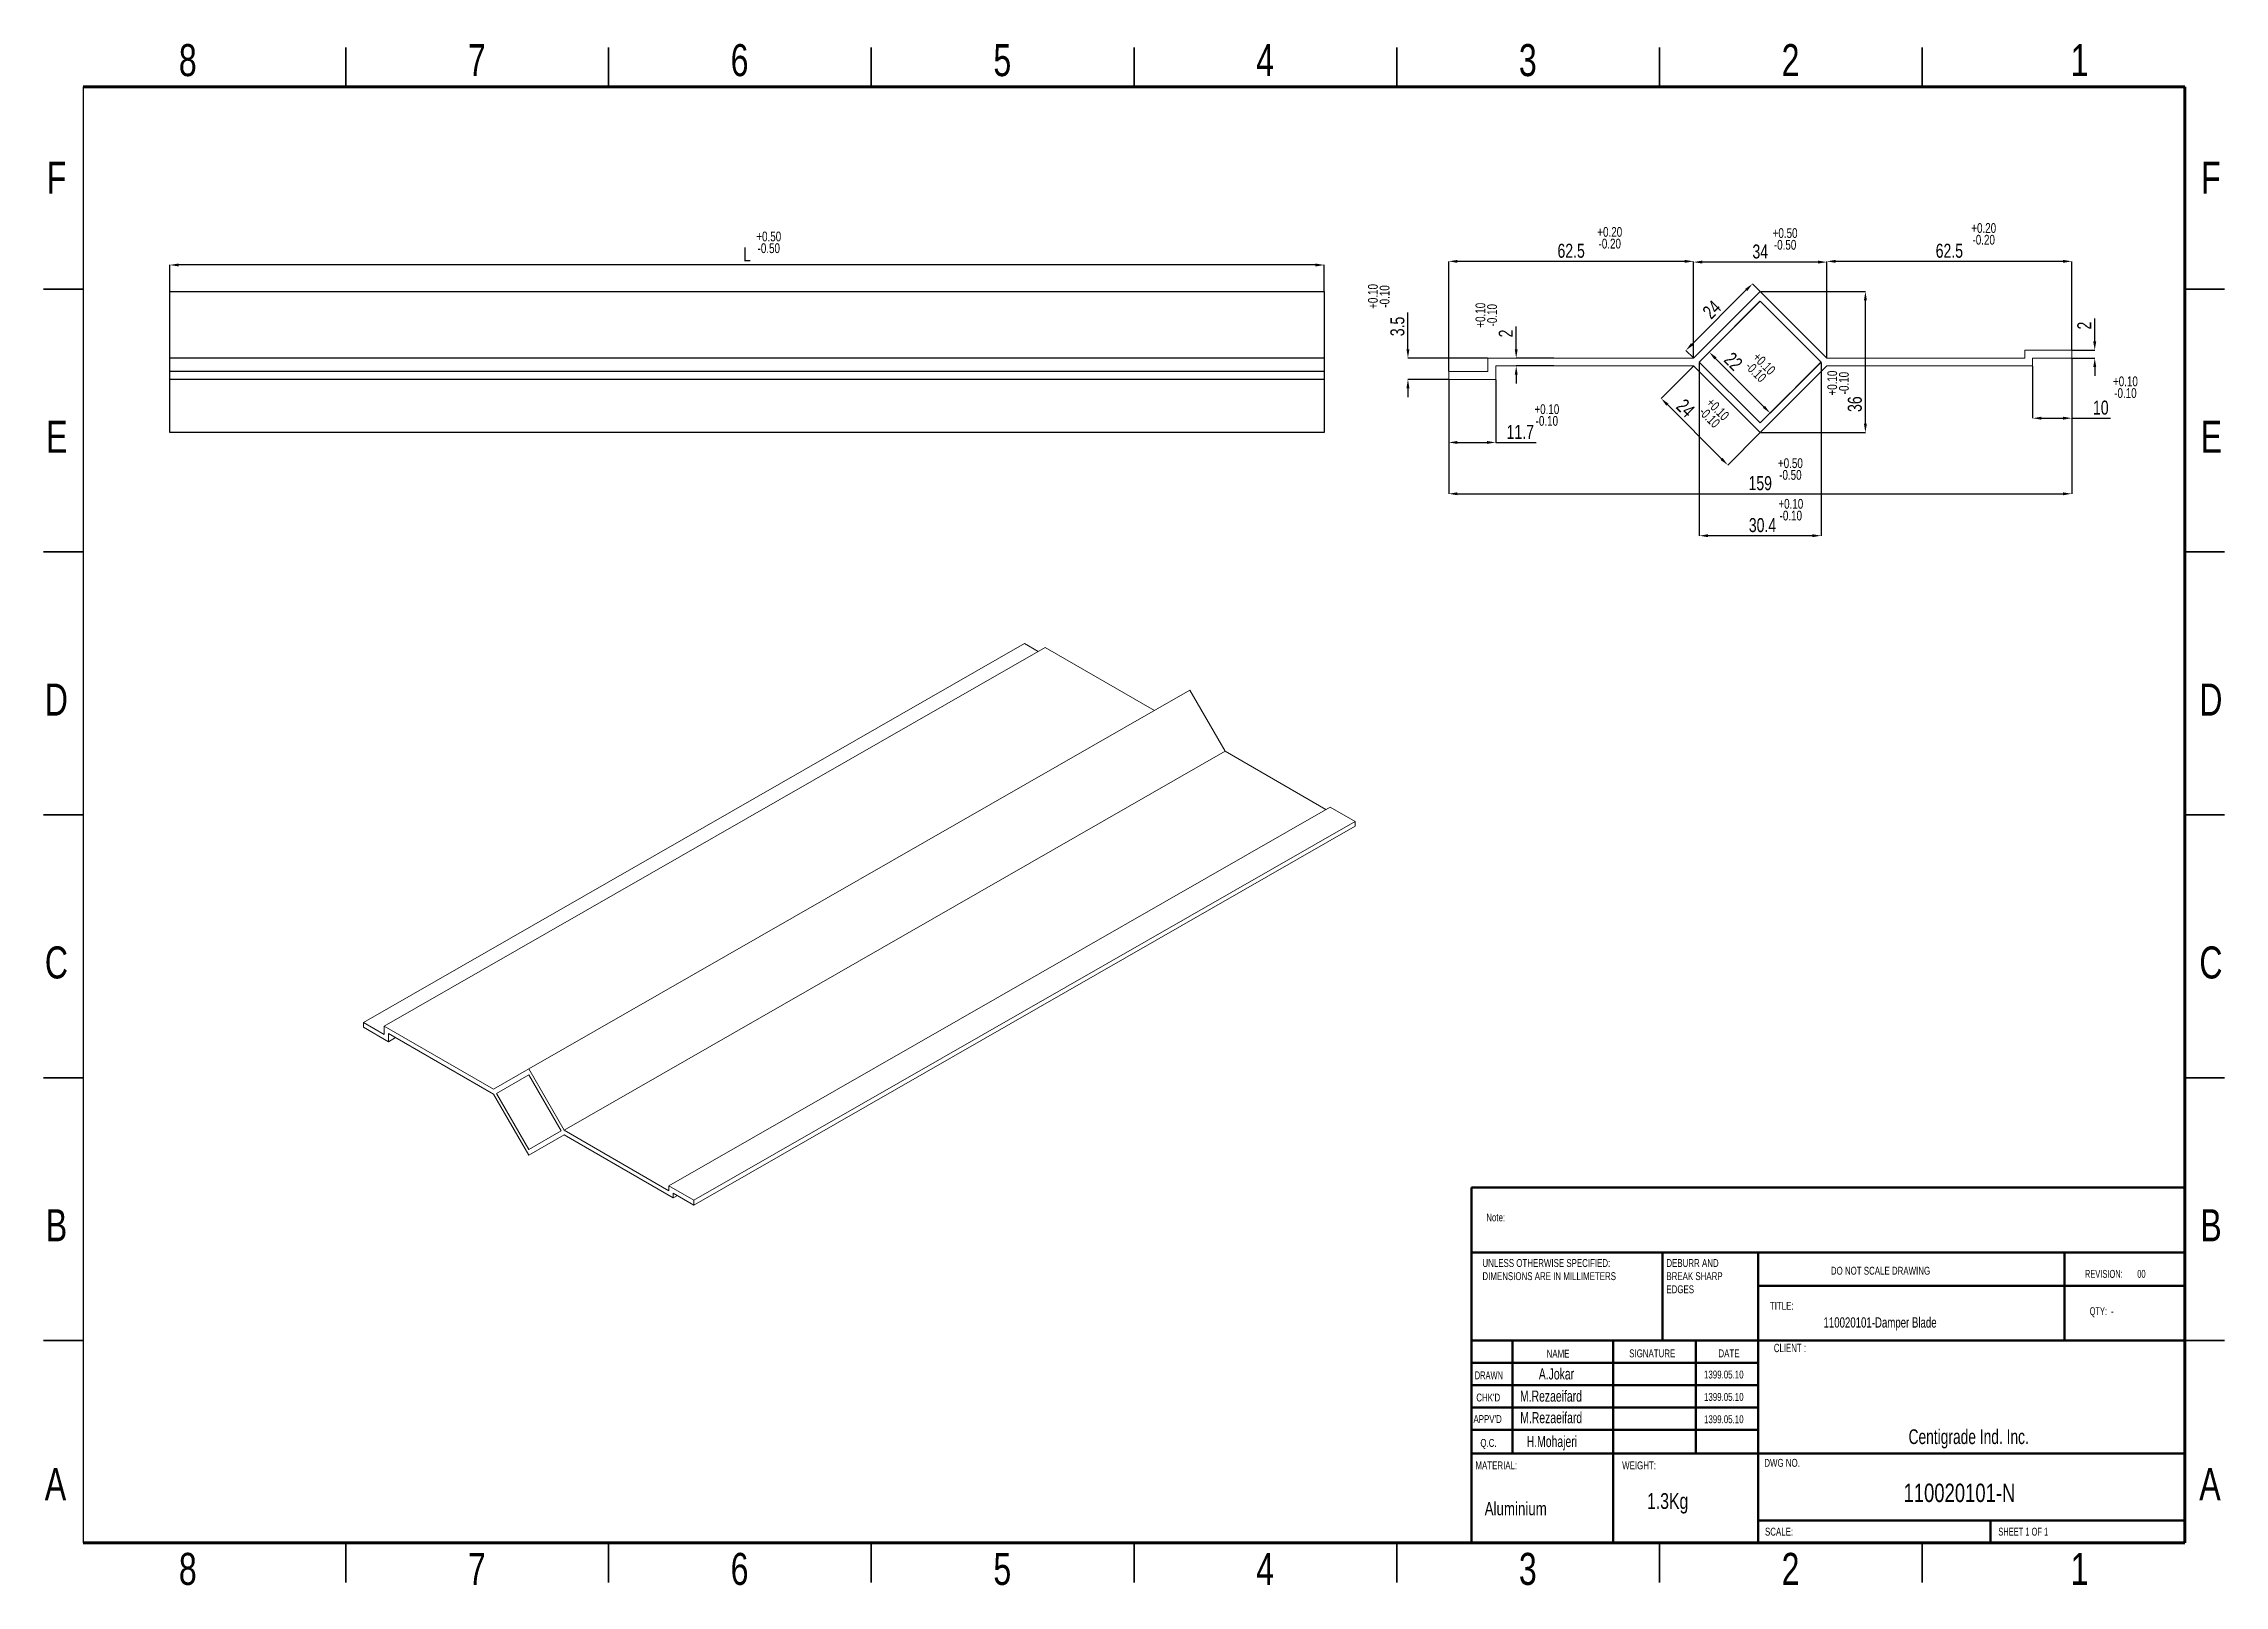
# Model space of a CAD drawing. Header units: millimetres. Extents: x 983 to 1539, y 378 to 772.
import ezdxf

# ---------------------------------------------------------------- set-up
doc = ezdxf.new("R2010")
doc.units = ezdxf.units.MM
doc.styles.add('SLDTEXTSTYLE0', font='TXT', dxfattribs={"width": 0.75})
doc.styles.add('SLDTEXTSTYLE1', font='TXT', dxfattribs={"width": 0.686449})
doc.styles.add('SLDTEXTSTYLE2', font='TXT', dxfattribs={"width": 0.652778})
doc.styles.add('SLDTEXTSTYLE3', font='TXT', dxfattribs={"width": 0.6875})
doc.styles.add('SLDTEXTSTYLE4', font='TXT', dxfattribs={"width": 0.7})
doc.styles.add('SLDTEXTSTYLE5', font='TXT', dxfattribs={"width": 0.678571})
doc.dimstyles.new('SLDDIMSTYLE0', dxfattribs={"dimscale": 1.5, "dimtxt": 2.38125, "dimasz": 1.5, "dimexe": 0, "dimexo": 0.0625, "dimgap": 0.595312, "dimtad": 1, "dimdec": 0, "dimrnd": 1e-09, "dimzin": 12, "dimdsep": 46, "dimtxsty": 'SLDTEXTSTYLE0', "dimcen": 0.09, "dimadec": 0, "dimazin": 3, "dimtfac": 1, "dimtdec": 0, "dimtofl": 0, "dimtmove": 0, "dimatfit": 3, "dimfxl": 1, "dimfrac": 2, "dimtolj": 1, "dimtzin": 12, "dimarcsym": 0})

# ---------------------------------------------------------------- blocks, each defined once
blk = doc.blocks.new('SW_NOTE_62')
at = {"color": 0, "linetype": 'Continuous', "lineweight": 0, "char_height": 1.5, "attachment_point": 1, "style": 'SLDTEXTSTYLE0'}
for s, insert in [('UNLESS OTHERWISE SPECIFIED:', (0, 1.93)), ('DIMENSIONS ARE IN MILLIMETERS', (0, -0.57))]:
    blk.add_mtext(s, dxfattribs=dict(at, insert=insert))
blk = doc.blocks.new('SW_NOTE_63')
at = {"color": 0, "linetype": 'Continuous', "lineweight": 0, "char_height": 1.5, "attachment_point": 1, "style": 'SLDTEXTSTYLE0'}
for s, insert in [('DEBURR AND', (0, 1.93)), ('BREAK SHARP', (0, -0.57)), ('EDGES', (0, -3.07))]:
    blk.add_mtext(s, dxfattribs=dict(at, insert=insert))
blk = doc.blocks.new('*D11')
at = {"color": 0, "lineweight": -2, "transparency": 16777216}
for p, q in [((1506.3, 695.71), (1506.3, 701.53)), ((1500.55, 693.46), (1506.3, 693.46)), ((1500.55, 691.46), (1506.3, 691.46)), ((1506.3, 689.21), (1506.3, 686.96))]:
    blk.add_line(p, q, dxfattribs=at)
at = {"color": 0, "transparency": 16777216}
for points in [[(1505.92, 695.71), (1506.67, 695.71), (1506.3, 693.46)], [(1505.92, 689.21), (1506.67, 689.21), (1506.3, 691.46)]]:
    blk.add_solid(points, dxfattribs=at)
at = {"layer": 'Defpoints', "color": 0, "transparency": 16777216}
for p in [(1500.45, 693.46), (1500.45, 691.46), (1506.3, 693.46)]:
    blk.add_point(p, dxfattribs=at)
at = {"color": 0, "transparency": 16777216, "insert": (1503.62, 699.75), "char_height": 3.572, "attachment_point": 5, "rotation": 90, "style": 'SLDTEXTSTYLE0'}
blk.add_mtext('\\A1;2', dxfattribs=at)
blk = doc.blocks.new('*D12')
at = {"color": 0, "lineweight": -2, "transparency": 16777216}
for p, q in [((1331.06, 693.71), (1331.06, 703.11)), ((1351.36, 691.46), (1331.06, 691.46)), ((1341.36, 686.03), (1331.06, 686.03)), ((1331.06, 683.78), (1331.06, 681.53))]:
    blk.add_line(p, q, dxfattribs=at)
at = {"color": 0, "transparency": 16777216}
for points in [[(1330.68, 693.71), (1331.43, 693.71), (1331.06, 691.46)], [(1330.68, 683.78), (1331.43, 683.78), (1331.06, 686.03)]]:
    blk.add_solid(points, dxfattribs=at)
at = {"layer": 'Defpoints', "color": 0, "transparency": 16777216}
for p in [(1331.06, 691.46), (1351.45, 691.46), (1341.45, 686.03)]:
    blk.add_point(p, dxfattribs=at)
at = {"color": 0, "transparency": 16777216, "insert": (1328.38, 699.53), "char_height": 3.572, "attachment_point": 5, "rotation": 90, "style": 'SLDTEXTSTYLE0'}
blk.add_mtext('\\A1;3.5', dxfattribs=at)
blk = doc.blocks.new('*D13')
at = {"color": 0, "lineweight": -2, "transparency": 16777216}
for p, q in [((1500.45, 691.37), (1500.45, 656.86)), ((1341.45, 685.94), (1341.45, 656.86)), ((1343.7, 656.86), (1498.2, 656.86))]:
    blk.add_line(p, q, dxfattribs=at)
at = {"color": 0, "transparency": 16777216}
for points in [[(1343.7, 657.23), (1343.7, 656.48), (1341.45, 656.86)], [(1498.2, 657.23), (1498.2, 656.48), (1500.45, 656.86)]]:
    blk.add_solid(points, dxfattribs=at)
at = {"layer": 'Defpoints', "color": 0, "transparency": 16777216}
for p in [(1500.45, 691.46), (1341.45, 686.03), (1500.45, 656.86)]:
    blk.add_point(p, dxfattribs=at)
at = {"color": 0, "transparency": 16777216, "insert": (1420.95, 659.54), "char_height": 3.572, "attachment_point": 5, "style": 'SLDTEXTSTYLE0'}
blk.add_mtext('\\A1;159', dxfattribs=at)
blk = doc.blocks.new('*D14')
at = {"color": 0, "lineweight": -2, "transparency": 16777216}
for p, q in [((1341.45, 685.94), (1341.45, 669.95)), ((1353.45, 685.94), (1353.45, 669.95)), ((1343.7, 669.95), (1351.2, 669.95)), ((1353.45, 669.95), (1363.74, 669.95))]:
    blk.add_line(p, q, dxfattribs=at)
at = {"color": 0, "transparency": 16777216}
for points in [[(1343.7, 670.33), (1343.7, 669.58), (1341.45, 669.95)], [(1351.2, 670.33), (1351.2, 669.58), (1353.45, 669.95)]]:
    blk.add_solid(points, dxfattribs=at)
at = {"layer": 'Defpoints', "color": 0, "transparency": 16777216}
for p in [(1341.45, 686.03), (1353.45, 686.03), (1341.45, 669.95)]:
    blk.add_point(p, dxfattribs=at)
at = {"color": 0, "transparency": 16777216, "insert": (1359.72, 672.63), "char_height": 3.572, "attachment_point": 5, "style": 'SLDTEXTSTYLE0'}
blk.add_mtext('\\A1;11.7', dxfattribs=at)
blk = doc.blocks.new('*D15')
at = {"color": 0, "lineweight": -2, "transparency": 16777216}
for p, q in [((1421.04, 708.46), (1447.78, 708.46)), ((1447.78, 674.71), (1447.78, 706.21)), ((1421.05, 672.46), (1447.78, 672.46))]:
    blk.add_line(p, q, dxfattribs=at)
at = {"color": 0, "transparency": 16777216}
for points in [[(1447.41, 706.21), (1448.16, 706.21), (1447.78, 708.46)], [(1447.41, 674.71), (1448.16, 674.71), (1447.78, 672.46)]]:
    blk.add_solid(points, dxfattribs=at)
at = {"layer": 'Defpoints', "color": 0, "transparency": 16777216}
for p in [(1420.95, 708.46), (1447.78, 708.46), (1420.95, 672.46)]:
    blk.add_point(p, dxfattribs=at)
at = {"color": 0, "transparency": 16777216, "insert": (1445.1, 679.72), "char_height": 3.572, "attachment_point": 5, "rotation": 90, "style": 'SLDTEXTSTYLE0'}
blk.add_mtext('\\A1;36', dxfattribs=at)
blk = doc.blocks.new('*D16')
at = {"color": 0, "lineweight": -2, "transparency": 16777216}
for p, q in [((1420.88, 705.95), (1407.92, 692.99)), ((1409.51, 691.4), (1421.89, 679.03)), ((1436.44, 690.4), (1423.48, 677.44))]:
    blk.add_line(p, q, dxfattribs=at)
at = {"color": 0, "transparency": 16777216}
for points in [[(1409.78, 691.67), (1409.25, 691.14), (1407.92, 692.99)], [(1422.15, 679.29), (1421.62, 678.76), (1423.48, 677.44)]]:
    blk.add_solid(points, dxfattribs=at)
at = {"layer": 'Defpoints', "color": 0, "transparency": 16777216}
for p in [(1420.95, 706.02), (1436.5, 690.46), (1423.48, 677.44)]:
    blk.add_point(p, dxfattribs=at)
at = {"color": 0, "transparency": 16777216, "insert": (1414.09, 690.61), "char_height": 3.572, "attachment_point": 5, "rotation": 315, "style": 'SLDTEXTSTYLE0'}
blk.add_mtext('\\A1;22', dxfattribs=at)
blk = doc.blocks.new('*D17')
at = {"color": 0, "lineweight": -2, "transparency": 16777216}
for p, q in [((1403.57, 695.02), (1417.39, 708.84)), ((1420.88, 708.53), (1418.98, 710.43)), ((1403.88, 691.53), (1401.98, 693.43))]:
    blk.add_line(p, q, dxfattribs=at)
at = {"color": 0, "transparency": 16777216}
for points in [[(1417.12, 709.11), (1417.65, 708.58), (1418.98, 710.43)], [(1403.3, 695.29), (1403.84, 694.76), (1401.98, 693.43)]]:
    blk.add_solid(points, dxfattribs=at)
at = {"layer": 'Defpoints', "color": 0, "transparency": 16777216}
for p in [(1418.98, 710.43), (1420.95, 708.46), (1403.95, 691.46)]:
    blk.add_point(p, dxfattribs=at)
at = {"color": 0, "transparency": 16777216, "insert": (1408.58, 703.83), "char_height": 3.572, "attachment_point": 5, "rotation": 45.001, "style": 'SLDTEXTSTYLE0'}
blk.add_mtext('\\A1;24', dxfattribs=at)
blk = doc.blocks.new('*D18')
at = {"color": 0, "lineweight": -2, "transparency": 16777216}
for p, q in [((1403.88, 689.4), (1395.67, 681.18)), ((1411.07, 665.77), (1397.26, 679.59)), ((1420.88, 672.4), (1412.67, 664.18))]:
    blk.add_line(p, q, dxfattribs=at)
at = {"color": 0, "transparency": 16777216}
for points in [[(1397.52, 679.85), (1396.99, 679.32), (1395.67, 681.18)], [(1411.34, 666.03), (1410.81, 665.5), (1412.67, 664.18)]]:
    blk.add_solid(points, dxfattribs=at)
at = {"layer": 'Defpoints', "color": 0, "transparency": 16777216}
for p in [(1403.95, 689.46), (1395.67, 681.18), (1420.95, 672.46)]:
    blk.add_point(p, dxfattribs=at)
at = {"color": 0, "transparency": 16777216, "insert": (1401.92, 678.71), "char_height": 3.572, "attachment_point": 5, "rotation": 315, "style": 'SLDTEXTSTYLE0'}
blk.add_mtext('\\A1;24', dxfattribs=at)
blk = doc.blocks.new('*D19')
at = {"color": 0, "lineweight": -2, "transparency": 16777216}
for p, q in [((1358.68, 693.71), (1358.68, 699.53)), ((1368.29, 691.46), (1358.68, 691.46)), ((1368.29, 689.46), (1358.68, 689.46)), ((1358.68, 687.21), (1358.68, 684.96))]:
    blk.add_line(p, q, dxfattribs=at)
at = {"color": 0, "transparency": 16777216}
for points in [[(1358.31, 693.71), (1359.06, 693.71), (1358.68, 691.46)], [(1358.31, 687.21), (1359.06, 687.21), (1358.68, 689.46)]]:
    blk.add_solid(points, dxfattribs=at)
at = {"layer": 'Defpoints', "color": 0, "transparency": 16777216}
for p in [(1358.68, 691.46), (1368.39, 691.46), (1368.39, 689.46)]:
    blk.add_point(p, dxfattribs=at)
at = {"color": 0, "transparency": 16777216, "insert": (1356, 697.75), "char_height": 3.572, "attachment_point": 5, "rotation": 90, "style": 'SLDTEXTSTYLE0'}
blk.add_mtext('\\A1;2', dxfattribs=at)
blk = doc.blocks.new('*D20')
at = {"color": 0, "lineweight": -2, "transparency": 16777216}
for p, q in [((1437.95, 691.56), (1437.95, 716.14)), ((1498.2, 716.14), (1440.2, 716.14)), ((1500.45, 693.56), (1500.45, 716.14))]:
    blk.add_line(p, q, dxfattribs=at)
at = {"color": 0, "transparency": 16777216}
for points in [[(1440.2, 716.51), (1440.2, 715.76), (1437.95, 716.14)], [(1498.2, 716.51), (1498.2, 715.76), (1500.45, 716.14)]]:
    blk.add_solid(points, dxfattribs=at)
at = {"layer": 'Defpoints', "color": 0, "transparency": 16777216}
for p in [(1437.95, 716.14), (1437.95, 691.46), (1500.45, 693.46)]:
    blk.add_point(p, dxfattribs=at)
at = {"color": 0, "transparency": 16777216, "insert": (1469.2, 718.82), "char_height": 3.572, "attachment_point": 5, "style": 'SLDTEXTSTYLE0'}
blk.add_mtext('\\A1;62.5', dxfattribs=at)
blk = doc.blocks.new('*D21')
at = {"color": 0, "lineweight": -2, "transparency": 16777216}
for p, q in [((1341.45, 688.12), (1341.45, 716.14)), ((1401.7, 716.14), (1343.7, 716.14)), ((1403.95, 691.56), (1403.95, 716.14))]:
    blk.add_line(p, q, dxfattribs=at)
at = {"color": 0, "transparency": 16777216}
for points in [[(1343.7, 716.51), (1343.7, 715.76), (1341.45, 716.14)], [(1401.7, 716.51), (1401.7, 715.76), (1403.95, 716.14)]]:
    blk.add_solid(points, dxfattribs=at)
at = {"layer": 'Defpoints', "color": 0, "transparency": 16777216}
for p in [(1341.45, 716.14), (1403.95, 691.46), (1341.45, 688.03)]:
    blk.add_point(p, dxfattribs=at)
at = {"color": 0, "transparency": 16777216, "insert": (1372.7, 718.82), "char_height": 3.572, "attachment_point": 5, "style": 'SLDTEXTSTYLE0'}
blk.add_mtext('\\A1;62.5', dxfattribs=at)
blk = doc.blocks.new('*D22')
at = {"color": 0, "lineweight": -2, "transparency": 16777216}
for p, q in [((1403.95, 691.56), (1403.95, 715.95)), ((1435.7, 715.95), (1406.2, 715.95)), ((1437.95, 691.56), (1437.95, 715.95))]:
    blk.add_line(p, q, dxfattribs=at)
at = {"color": 0, "transparency": 16777216}
for points in [[(1406.2, 716.33), (1406.2, 715.58), (1403.95, 715.95)], [(1435.7, 716.33), (1435.7, 715.58), (1437.95, 715.95)]]:
    blk.add_solid(points, dxfattribs=at)
at = {"layer": 'Defpoints', "color": 0, "transparency": 16777216}
for p in [(1403.95, 715.95), (1403.95, 691.46), (1437.95, 691.46)]:
    blk.add_point(p, dxfattribs=at)
at = {"color": 0, "transparency": 16777216, "insert": (1420.95, 718.63), "char_height": 3.572, "attachment_point": 5, "style": 'SLDTEXTSTYLE0'}
blk.add_mtext('\\A1;34', dxfattribs=at)
blk = doc.blocks.new('*D23')
at = {"color": 0, "lineweight": -2, "transparency": 16777216}
for p, q in [((1015.12, 708.56), (1015.12, 715.21)), ((1307.47, 715.21), (1017.37, 715.21)), ((1309.72, 708.56), (1309.72, 715.21))]:
    blk.add_line(p, q, dxfattribs=at)
at = {"color": 0, "transparency": 16777216}
for points in [[(1017.37, 715.59), (1017.37, 714.84), (1015.12, 715.21)], [(1307.47, 715.59), (1307.47, 714.84), (1309.72, 715.21)]]:
    blk.add_solid(points, dxfattribs=at)
at = {"layer": 'Defpoints', "color": 0, "transparency": 16777216}
for p in [(1015.12, 715.21), (1015.12, 708.46), (1309.72, 708.46)]:
    blk.add_point(p, dxfattribs=at)
at = {"color": 0, "transparency": 16777216, "insert": (1162.42, 717.89), "char_height": 3.572, "attachment_point": 5, "style": 'SLDTEXTSTYLE0'}
blk.add_mtext('\\A1;L', dxfattribs=at)
blk = doc.blocks.new('*D24')
at = {"color": 0, "lineweight": -2, "transparency": 16777216}
for p, q in [((1500.45, 691.37), (1500.45, 676.13)), ((1490.45, 689.37), (1490.45, 676.13)), ((1492.7, 676.13), (1498.2, 676.13)), ((1500.45, 676.13), (1510.3, 676.13))]:
    blk.add_line(p, q, dxfattribs=at)
at = {"color": 0, "transparency": 16777216}
for points in [[(1492.7, 676.51), (1492.7, 675.76), (1490.45, 676.13)], [(1498.2, 676.51), (1498.2, 675.76), (1500.45, 676.13)]]:
    blk.add_solid(points, dxfattribs=at)
at = {"layer": 'Defpoints', "color": 0, "transparency": 16777216}
for p in [(1500.45, 691.46), (1490.45, 689.46), (1500.45, 676.13)]:
    blk.add_point(p, dxfattribs=at)
at = {"color": 0, "transparency": 16777216, "insert": (1507.85, 678.81), "char_height": 3.572, "attachment_point": 5, "style": 'SLDTEXTSTYLE0'}
blk.add_mtext('\\A1;10', dxfattribs=at)
blk = doc.blocks.new('*D25')
at = {"color": 0, "lineweight": -2, "transparency": 16777216}
for p, q in [((1405.39, 690.37), (1405.39, 646.16)), ((1436.5, 690.37), (1436.5, 646.16)), ((1434.25, 646.16), (1407.64, 646.16))]:
    blk.add_line(p, q, dxfattribs=at)
at = {"color": 0, "transparency": 16777216}
for points in [[(1407.64, 646.54), (1407.64, 645.79), (1405.39, 646.16)], [(1434.25, 646.54), (1434.25, 645.79), (1436.5, 646.16)]]:
    blk.add_solid(points, dxfattribs=at)
at = {"layer": 'Defpoints', "color": 0, "transparency": 16777216}
for p in [(1405.39, 690.46), (1436.5, 690.46), (1405.39, 646.16)]:
    blk.add_point(p, dxfattribs=at)
at = {"color": 0, "transparency": 16777216, "insert": (1421.53, 648.84), "char_height": 3.572, "attachment_point": 5, "style": 'SLDTEXTSTYLE0'}
blk.add_mtext('\\A1;30.4', dxfattribs=at)

msp = doc.modelspace()

# ---------------------------------------------------------------- linework, layer by layer
at = {"linetype": 'Continuous', "lineweight": 35}
for p, q in [((1060.04, 760.67), (1060.04, 770.72)), ((1127.08, 760.67), (1127.08, 770.72)), ((1194.12, 760.67), (1194.12, 770.72)), ((1261.16, 770.72), (1261.16, 760.67)), ((1261.16, 760.67), (1261.16, 770.72)), ((1328.2, 760.67), (1328.2, 770.72)), ((1395.24, 760.67), (1395.24, 770.72)), ((1462.28, 760.67), (1462.28, 770.72)), ((993, 709.05), (982.94, 709.05)), ((1529.32, 709.05), (1539.38, 709.05)), ((993, 642.01), (982.94, 642.01)), ((1529.32, 642.01), (1539.38, 642.01)), ((982.94, 574.97), (993, 574.97)), ((993, 574.97), (982.94, 574.97)), ((1539.38, 574.97), (1529.32, 574.97)), ((1529.32, 574.97), (1539.38, 574.97)), ((993, 507.93), (982.94, 507.93)), ((1529.32, 507.93), (1539.38, 507.93)), ((993, 440.88), (982.94, 440.88)), ((1529.32, 440.88), (1539.38, 440.88)), ((1060.04, 389.26), (1060.04, 379.21)), ((1127.08, 389.26), (1127.08, 379.21)), ((1194.12, 389.26), (1194.12, 379.21)), ((1261.16, 379.21), (1261.16, 389.26)), ((1261.16, 389.26), (1261.16, 379.21)), ((1328.2, 389.26), (1328.2, 379.21)), ((1395.24, 389.26), (1395.24, 379.21)), ((1462.28, 389.26), (1462.28, 379.21))]:
    msp.add_line(p, q, dxfattribs=at)
at = {"linetype": 'Continuous', "lineweight": 70}
for p, q in [((993, 760.67), (1529.32, 760.67)), ((1529.32, 760.67), (1529.32, 389.26)), ((1529.32, 389.26), (993, 389.26))]:
    msp.add_line(p, q, dxfattribs=at)
for p, q in [((993, 760.67), (993, 389.26)), ((1309.72, 691.46), (1015.12, 691.46)), ((1309.72, 688.03), (1015.12, 688.03)), ((1309.72, 686.03), (1015.12, 686.03))]:
    msp.add_line(p, q)
at = {"lineweight": 18}
for p, q in [((1420.95, 708.46), (1403.95, 691.46)), ((1437.95, 691.46), (1420.95, 708.46)), ((1420.95, 706.02), (1405.39, 690.46)), ((1436.5, 690.46), (1420.95, 706.02)), ((1351.45, 691.46), (1351.45, 688.03)), ((1403.95, 691.46), (1351.45, 691.46)), ((1405.39, 690.46), (1420.95, 674.91)), ((1420.95, 674.91), (1436.5, 690.46)), ((1488.45, 691.46), (1437.95, 691.46)), ((1488.45, 693.46), (1488.45, 691.46)), ((1500.45, 693.46), (1488.45, 693.46)), ((1490.45, 691.46), (1500.45, 691.46)), ((1490.45, 689.46), (1490.45, 691.46)), ((1500.45, 691.46), (1500.45, 693.46)), ((1341.45, 688.03), (1341.45, 686.03)), ((1351.45, 688.03), (1341.45, 688.03)), ((1341.45, 686.03), (1353.45, 686.03)), ((1353.45, 689.46), (1403.95, 689.46)), ((1353.45, 686.03), (1353.45, 689.46)), ((1403.95, 689.46), (1420.95, 672.46)), ((1420.95, 672.46), (1437.95, 689.46)), ((1437.95, 689.46), (1490.45, 689.46)), ((1064.56, 522), (1233.23, 618.64)), ((1069.86, 521.04), (1238.53, 617.68)), ((1236.71, 616.63), (1233.23, 618.64)), ((1266.37, 601.61), (1238.53, 617.68)), ((1106.72, 510.17), (1275.39, 606.81)), ((1284.4, 591.2), (1275.39, 606.81)), ((1115.73, 494.56), (1284.4, 591.2)), ((1310.12, 576.35), (1284.4, 591.2)), ((1142.51, 480.32), (1311.18, 576.96)), ((1148.88, 476.65), (1317.55, 573.29)), ((1317.55, 573.29), (1311.18, 576.96)), ((1317.55, 572.06), (1317.55, 573.29)), ((1148.88, 475.42), (1317.55, 572.06)), ((1064.56, 522), (1064.56, 520.78)), ((1069.86, 518.94), (1064.56, 522)), ((1064.56, 520.78), (1070.92, 517.1)), ((1069.86, 521.04), (1069.86, 518.94)), ((1097.7, 504.97), (1069.86, 521.04)), ((1070.92, 519.2), (1097.7, 503.74)), ((1070.92, 517.1), (1070.92, 519.2)), ((1070.92, 517.1), (1072.74, 518.15)), ((1106.72, 510.17), (1097.7, 504.97)), ((1106.72, 508.68), (1098.47, 503.91)), ((1098.47, 503.91), (1106.72, 508.68)), ((1115.73, 494.56), (1106.72, 510.17)), ((1114.97, 494.39), (1106.72, 508.68)), ((1097.7, 503.74), (1106.72, 488.13)), ((1098.47, 503.91), (1106.72, 489.62)), ((1106.72, 489.62), (1114.97, 494.39)), ((1106.72, 488.13), (1115.73, 493.33)), ((1106.72, 488.13), (1115.73, 493.33)), ((1142.51, 479.1), (1115.73, 494.56)), ((1115.73, 493.33), (1143.58, 477.26)), ((1142.51, 480.32), (1142.51, 479.1)), ((1148.88, 476.65), (1142.51, 480.32)), ((1143.58, 478.49), (1148.88, 475.42)), ((1143.58, 477.26), (1143.58, 478.49)), ((1143.58, 477.26), (1144.64, 477.87)), ((1148.88, 475.42), (1148.88, 476.65))]:
    msp.add_line(p, q, dxfattribs=at)
at = {"linetype": 'Continuous', "lineweight": 50}
for p, q in [((1347.24, 479.9), (1529.32, 479.9)), ((1347.24, 479.9), (1347.24, 463.34)), ((1347.24, 463.34), (1529.32, 463.34)), ((1347.24, 463.34), (1347.24, 389.6)), ((1396.05, 463.34), (1396.05, 440.88)), ((1420.45, 463.34), (1420.45, 389.26)), ((1498.6, 440.88), (1498.6, 463.34)), ((1529.32, 454.8), (1420.45, 454.8)), ((1529.32, 440.88), (1347.24, 440.88)), ((1357.7, 440.88), (1357.7, 412.06)), ((1383.43, 440.88), (1383.43, 389.6)), ((1404.5, 440.88), (1404.5, 412.06)), ((1420.45, 389.6), (1420.45, 440.88)), ((1420.45, 435.19), (1347.24, 435.19)), ((1420.45, 429.49), (1347.24, 429.49)), ((1420.45, 423.79), (1347.24, 423.79)), ((1420.45, 418.09), (1347.24, 418.09)), ((1361.18, 412.06), (1347.24, 412.06)), ((1361.18, 412.06), (1529.32, 412.06)), ((1420.45, 394.96), (1529.32, 394.96)), ((1479.71, 389.26), (1479.71, 394.96))]:
    msp.add_line(p, q, dxfattribs=at)
msp.add_lwpolyline([(1309.72, 708.46), (1309.72, 672.46), (1015.12, 672.46), (1015.12, 708.46)], close=True)

# ---------------------------------------------------------------- block references
at = {"linetype": 'Continuous', "lineweight": 0, "xscale": 1.340808393404704, "yscale": 1.340808393404704, "zscale": 1.340808393404704}
for name, p in [('SW_NOTE_62', (1350.07, 459.08)), ('SW_NOTE_63', (1397, 459.08))]:
    msp.add_blockref(name, p, dxfattribs=at)

# ---------------------------------------------------------------- texts
at = {"linetype": 'Continuous', "lineweight": 0}
for s, insert, char_height, attachment_point, style in [('8', (1019.73, 771.55), 8.17, 2, 'SLDTEXTSTYLE0'), ('7', (1093.48, 771.55), 8.17, 2, 'SLDTEXTSTYLE0'), ('6', (1160.52, 771.55), 8.17, 2, 'SLDTEXTSTYLE0'), ('5', (1227.56, 771.55), 8.17, 2, 'SLDTEXTSTYLE0'), ('4', (1294.6, 771.55), 8.17, 2, 'SLDTEXTSTYLE0'), ('3', (1361.64, 771.55), 8.17, 2, 'SLDTEXTSTYLE0'), ('2', (1428.68, 771.55), 8.17, 2, 'SLDTEXTSTYLE0'), ('1', (1502.42, 771.55), 8.17, 2, 'SLDTEXTSTYLE0'), ('F', (986.21, 741.53), 8.17, 2, 'SLDTEXTSTYLE0'), ('F', (1535.94, 741.53), 8.17, 2, 'SLDTEXTSTYLE0'), ('E', (986.31, 675.49), 8.17, 2, 'SLDTEXTSTYLE0'), ('E', (1536.04, 675.49), 8.17, 2, 'SLDTEXTSTYLE0'), ('D', (986.2, 608.45), 8.17, 2, 'SLDTEXTSTYLE0'), ('D', (1535.93, 608.45), 8.17, 2, 'SLDTEXTSTYLE0'), ('C', (986.21, 541.41), 8.17, 2, 'SLDTEXTSTYLE0'), ('C', (1535.94, 541.41), 8.17, 2, 'SLDTEXTSTYLE0'), ('B', (986.23, 474.37), 8.17, 2, 'SLDTEXTSTYLE0'), ('Note:', (1351.04, 473.29), 2.011, 1, 'SLDTEXTSTYLE0'), ('B', (1535.96, 474.37), 8.17, 2, 'SLDTEXTSTYLE0'), ('DO NOT SCALE DRAWING', (1438.97, 459.7), 2.0112, 1, 'SLDTEXTSTYLE0'), ('REVISION:       00', (1503.79, 458.9), 2.0112, 1, 'SLDTEXTSTYLE2'), ('TITLE:', (1423.41, 450.76), 2.011, 1, 'SLDTEXTSTYLE0'), ('110020101-Damper Blade', (1437.09, 446.82), 2.628, 1, 'SLDTEXTSTYLE4'), ('QTY:  -', (1505.02, 449.38), 2.011, 1, 'SLDTEXTSTYLE5'), ('CLIENT :', (1424.42, 440.06), 2.129, 1, 'SLDTEXTSTYLE4'), ('NAME', (1366.44, 438.54), 2.011, 1, 'SLDTEXTSTYLE0'), ('SIGNATURE', (1387.51, 438.62), 2.011, 1, 'SLDTEXTSTYLE0'), ('DATE', (1410.28, 438.62), 2.011, 1, 'SLDTEXTSTYLE0'), ('DRAWN', (1348.1, 433.02), 2.011, 1, 'SLDTEXTSTYLE1'), ('A.Jokar', (1364.45, 433.8), 2.838, 1, 'SLDTEXTSTYLE4'), ('1399.05.10', (1406.6, 433.22), 2.011, 1, 'SLDTEXTSTYLE0'), ("CHK'D", (1348.5, 427.36), 2.011, 1, 'SLDTEXTSTYLE0'), ('M.Rezaeifard', (1359.65, 428.14), 2.838, 1, 'SLDTEXTSTYLE4'), ('1399.05.10', (1406.6, 427.52), 2.011, 1, 'SLDTEXTSTYLE0'), ("APPV'D", (1347.78, 421.87), 2.011, 1, 'SLDTEXTSTYLE0'), ('M.Rezaeifard', (1359.71, 422.65), 2.838, 1, 'SLDTEXTSTYLE4'), ('1399.05.10', (1406.6, 421.82), 2.011, 1, 'SLDTEXTSTYLE0'), ('Centigrade Ind. Inc.', (1458.8, 418.24), 3.7543, 1, 'SLDTEXTSTYLE4'), ('Q.C.', (1349.54, 415.78), 2.011, 1, 'SLDTEXTSTYLE0'), ('H.Mohajeri', (1361.36, 416.56), 2.838, 1, 'SLDTEXTSTYLE4'), ('A', (985.97, 408.34), 8.17, 2, 'SLDTEXTSTYLE0'), ('MATERIAL:', (1348.28, 410.05), 2.011, 1, 'SLDTEXTSTYLE0'), ('WEIGHT:', (1385.71, 410.05), 2.009, 1, 'SLDTEXTSTYLE0'), ('DWG NO.', (1421.99, 410.7), 2.011, 1, 'SLDTEXTSTYLE0'), ('A', (1535.7, 408.34), 8.17, 2, 'SLDTEXTSTYLE0'), ('1.3Kg', (1392.06, 401.97), 4.019, 1, 'SLDTEXTSTYLE0'), ('110020101-N', (1457.51, 404.39), 4.6928, 1, 'SLDTEXTSTYLE0'), ('SCALE:', (1422.16, 393.15), 2.011, 1, 'SLDTEXTSTYLE0'), ('SHEET 1 OF 1', (1481.69, 393.15), 2.0112, 1, 'SLDTEXTSTYLE3'), ('8', (1019.73, 386.73), 8.17, 2, 'SLDTEXTSTYLE0'), ('7', (1093.48, 386.73), 8.17, 2, 'SLDTEXTSTYLE0'), ('6', (1160.52, 386.73), 8.17, 2, 'SLDTEXTSTYLE0'), ('5', (1227.56, 386.73), 8.17, 2, 'SLDTEXTSTYLE0'), ('4', (1294.6, 386.73), 8.17, 2, 'SLDTEXTSTYLE0'), ('3', (1361.64, 386.73), 8.17, 2, 'SLDTEXTSTYLE0'), ('2', (1428.68, 386.73), 8.17, 2, 'SLDTEXTSTYLE0'), ('1', (1502.42, 386.73), 8.17, 2, 'SLDTEXTSTYLE0')]:
    msp.add_mtext(s, dxfattribs=dict(at, insert=insert, char_height=char_height, attachment_point=attachment_point, style=style))
at = {"char_height": 2.5, "attachment_point": 5, "style": 'SLDTEXTSTYLE0'}
for s, insert in [('\\A1;+0.50', (1167.97, 722.47)), ('\\A1;+0.20', (1382.55, 723.63)), ('\\A1;+0.50', (1427.29, 723.33)), ('\\A1;+0.20', (1477.97, 724.62)), ('\\A1;-0.50', (1167.97, 719.48)), ('\\A1;-0.20', (1382.55, 720.64)), ('\\A1;-0.50', (1427.29, 720.34)), ('\\A1;-0.20', (1477.97, 721.63)), ('\\A1;+0.10', (1514.13, 685.52)), ('\\A1;+0.10', (1366.5, 678.42)), ('\\A1;-0.10', (1514.13, 682.53)), ('\\A1;-0.10', (1366.5, 675.43)), ('\\A1;+0.50', (1428.64, 664.65)), ('\\A1;-0.50', (1428.64, 661.66)), ('\\A1;+0.10', (1428.75, 654.28)), ('\\A1;-0.10', (1428.75, 651.29))]:
    msp.add_mtext(s, dxfattribs=dict(at, insert=insert))
for s, insert, rotation in [('\\A1;+0.10', (1322.13, 707.19), 90), ('\\A1;-0.10', (1325.12, 707.19), 90), ('\\A1;+0.10', (1349.55, 702.4), 90), ('\\A1;-0.10', (1352.54, 702.4), 90), ('\\A1;-0.10', (1419.83, 687.95), 315), ('\\A1;+0.10', (1421.94, 690.06), 315), ('\\A1;+0.10', (1439.32, 685.09), 90), ('\\A1;-0.10', (1442.31, 685.09), 90), ('\\A1;+0.10', (1410.13, 678.44), 315), ('\\A1;-0.10', (1408.02, 676.33), 315)]:
    msp.add_mtext(s, dxfattribs=dict(at, insert=insert, rotation=rotation))
at = {"color": 7, "linetype": 'Continuous', "lineweight": 0, "insert": (1350.64, 399.71), "char_height": 3.386, "attachment_point": 1, "style": 'SLDTEXTSTYLE0'}
msp.add_mtext('Aluminium', dxfattribs=at)

# ---------------------------------------------------------------- dimensions: what is measured, and where the dimension line sits
for base, p1, p2, text, picture, middle in [((1015.12, 715.21), (1309.72, 708.46), (1015.12, 708.46), 'L', '*D23', (1162.42, 717.89)), ((1341.45, 716.14), (1403.95, 691.46), (1341.45, 688.03), '62.5', '*D21', (1372.7, 718.82)), ((1437.95, 716.14), (1500.45, 693.46), (1437.95, 691.46), '62.5', '*D20', (1469.2, 718.82))]:
    dim = msp.add_linear_dim(base=base, p1=p1, p2=p2, text=text, dimstyle='SLDDIMSTYLE0')
    dim.commit()
    dim.dimension.update_dxf_attribs({"geometry": picture, "text_midpoint": middle})
for base, p1, p2, picture, middle in [((1403.95, 715.95), (1437.95, 691.46), (1403.95, 691.46), '*D22', (1420.95, 718.63)), ((1500.45, 656.86), (1341.45, 686.03), (1500.45, 691.46), '*D13', (1420.95, 659.54))]:
    dim = msp.add_linear_dim(base=base, p1=p1, p2=p2, dimstyle='SLDDIMSTYLE0')
    dim.commit()
    dim.dimension.update_dxf_attribs({"geometry": picture, "text_midpoint": middle})
dim = msp.add_aligned_dim(p1=(1403.95, 691.46), p2=(1420.95, 708.46), distance=2.79, dimstyle='SLDDIMSTYLE0')
dim.commit()
dim.dimension.update_dxf_attribs({"geometry": '*D17', "text_midpoint": (1408.58, 703.83)})
for base, p1, p2, angle, picture, middle, dimtype in [((1447.78, 708.46), (1420.95, 672.46), (1420.95, 708.46), 90, '*D15', (1447.78, 679.72), 160), ((1423.48, 677.44), (1420.95, 706.02), (1436.5, 690.46), 315, '*D16', (1412.2, 688.72), 161), ((1395.67, 681.18), (1420.95, 672.46), (1403.95, 689.46), 135, '*D18', (1400.02, 676.82), 161)]:
    dim = msp.add_linear_dim(base=base, p1=p1, p2=p2, angle=angle, dimstyle='SLDDIMSTYLE0')
    dim.commit()
    dim.dimension.update_dxf_attribs({"geometry": picture, "text_midpoint": middle, "dimtype": dimtype})
dim = msp.add_linear_dim(base=(1331.06, 691.46), p1=(1341.45, 686.03), p2=(1351.45, 691.46), angle=90, text='3.5', dimstyle='SLDDIMSTYLE0')
dim.commit()
dim.dimension.update_dxf_attribs({"geometry": '*D12', "text_midpoint": (1328.38, 699.53)})
for base, p1, p2, picture, middle in [((1506.3, 693.46), (1500.45, 691.46), (1500.45, 693.46), '*D11', (1503.62, 699.75)), ((1358.68, 691.46), (1368.39, 689.46), (1368.39, 691.46), '*D19', (1356, 697.75))]:
    dim = msp.add_linear_dim(base=base, p1=p1, p2=p2, angle=90, dimstyle='SLDDIMSTYLE0')
    dim.commit()
    dim.dimension.update_dxf_attribs({"geometry": picture, "text_midpoint": middle})
for base, p1, p2, text, picture, middle in [((1405.39, 646.16), (1436.5, 690.46), (1405.39, 690.46), '30.4', '*D25', (1421.53, 646.16)), ((1341.45, 669.95), (1353.45, 686.03), (1341.45, 686.03), '11.7', '*D14', (1359.72, 669.95))]:
    dim = msp.add_linear_dim(base=base, p1=p1, p2=p2, text=text, dimstyle='SLDDIMSTYLE0')
    dim.commit()
    dim.dimension.update_dxf_attribs({"geometry": picture, "text_midpoint": middle, "dimtype": 160})
dim = msp.add_linear_dim(base=(1500.45, 676.13), p1=(1490.45, 689.46), p2=(1500.45, 691.46), dimstyle='SLDDIMSTYLE0')
dim.commit()
dim.dimension.update_dxf_attribs({"geometry": '*D24', "text_midpoint": (1507.85, 676.13), "dimtype": 160})

doc.saveas('drawing.dxf')
